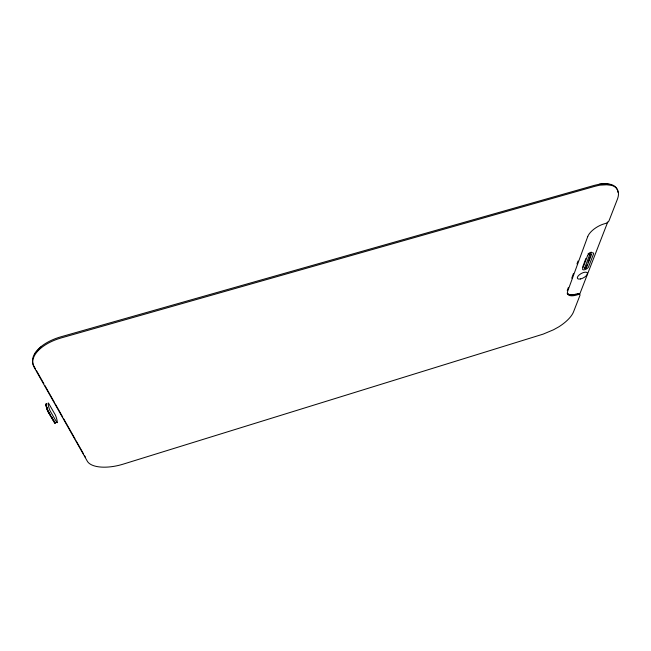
<?xml version="1.0" encoding="UTF-8"?>
<svg xmlns="http://www.w3.org/2000/svg" width="651" height="651" viewBox="0 0 651 651"><rect width="100%" height="100%" fill="white"/><g stroke="black" fill="none" stroke-linecap="round" stroke-linejoin="round"><path stroke-width="0.98" d="M55.376 422.719L55.156 423.256L47.613 410.61A4.061 0.594 73.5 0 1 46.294 406.289A4.061 0.594 73.5 0 1 46.319 404.255L46.473 404.401A3.816 0.561 73.5 0 0 46.514 405.719L46.579 406.248M567.249 290.501L568.29 287.652M571.765 278.156L573.507 273.404M576.981 263.899L578.023 261.051M582.499 267.455L585.892 258.455M586.226 267.097L587.3 264.282M588.016 262.41L590.53 255.843M607.725 222.056L579.61 294.455L578.91 293.715L576.355 294.13A13.663 5.769 -28.7 0 1 567.257 293.349M34.983 353.428L40.997 346.861M576.42 294.236L569.975 294.968L567.322 293.463M54.936 422.491L55.034 422.483A3.735 0.537 73.6 0 1 54.953 422.458L54.814 422.385M46.587 403.783C45.326 404.792 47.352 409.04 47.881 410.903M48.719 412.018L50.485 414.964M51.445 416.599L52.406 418.243M52.764 418.902L54.334 421.522M47.84 411.131L54.757 422.768A3.971 0.57 73.6 0 0 54.961 422.296M35.414 368.783L33.925 366.147A37.961 19.945 -12.1 0 1 61.153 336.738L594.575 185.307L599.302 184.217L606.138 183.867L611.053 184.453A34.706 16.397 -31.2 0 1 617.856 192.289M36.407 370.533L43.853 383.716M44.846 385.473L54.285 402.172M55.278 403.929L62.732 417.112M63.725 418.87L75.142 439.075M76.134 440.833L83.588 454.016M84.581 455.773L85.574 457.531M47.832 410.407L47.36 409.129A3.816 0.561 73.5 0 0 47.857 410.382M47.132 408.421L46.758 407.054M46.481 405.711L46.392 404.8M577.543 293.772A2.873 1.204 -28.4 0 1 579.536 294.268M587.975 253.988A3.532 1.554 -29.8 0 1 588.48 253.573M589.041 253.182A3.532 1.554 -29.8 0 1 589.643 252.832M590.262 252.547A3.532 1.554 -29.8 0 1 591.458 252.197M586.169 267.17A1.18 0.513 -29.3 0 1 585.477 267.691M585.062 267.862A1.18 0.513 -29.3 0 1 584.411 267.886M47.157 408.413A3.816 0.561 73.5 0 1 46.766 406.981M46.351 403.856A4.663 0.684 73.5 0 0 46.131 406.021A4.663 0.684 73.5 0 0 47.922 411.595L54.741 423.174A4.557 0.651 73.6 0 0 55.148 422.792M587.715 236.606L567.672 291.241A13.671 5.761 -28.7 0 0 576.843 294.968L578.031 294.602A2.881 1.196 -28.4 0 1 579.951 295.391L573.547 311.829A28.571 11.832 -27.4 0 1 558.721 326.892L553.537 329.764L543.162 334.126L123.169 464.147A31.248 13.728 -14.9 0 1 87.283 461.152L34.145 367.27A37.994 19.929 -12.2 0 1 61.406 337.869L595.169 186.235L599.897 185.144L606.732 184.786L611.655 185.372A34.731 16.381 -31.2 0 1 617.335 199.393L609.035 220.705A3.279 1.481 -31 0 1 605.471 223.472L604.152 223.854A15.054 6.746 -30.6 0 0 587.715 236.606M587.625 255.477L582.531 268.977A3.45 1.497 -29.3 0 0 584.891 269.644A3.45 1.497 -29.3 0 0 588.431 267.211L593.639 253.695A3.532 1.546 -29.8 0 0 591.254 252.962A3.532 1.546 -29.8 0 0 587.625 255.477M589.562 255.078L584.574 268.253A1.18 0.513 -29.3 0 0 585.371 268.375A1.18 0.513 -29.3 0 0 586.478 267.683L591.556 254.427A1.204 0.529 -29.8 0 0 590.75 254.289A1.204 0.529 -29.8 0 0 589.619 255.005L589.562 255.078M603.77 183.826L599.376 184.339L606.211 183.989L611.134 184.575L603.77 183.826M56.897 422.532L50.135 410.944A4.655 0.667 73.5 0 1 48.345 405.361A4.655 0.667 73.5 0 1 48.548 403.205L55.311 414.915A4.557 0.643 73.6 0 1 57.044 420.343A4.557 0.643 73.6 0 1 56.897 422.532M580.546 278.962A5.672 2.433 -29.1 0 0 587.438 273.07A5.672 2.433 -29.1 0 0 579.219 274.893A5.672 2.433 -29.1 0 0 580.546 278.962"/></g></svg>
